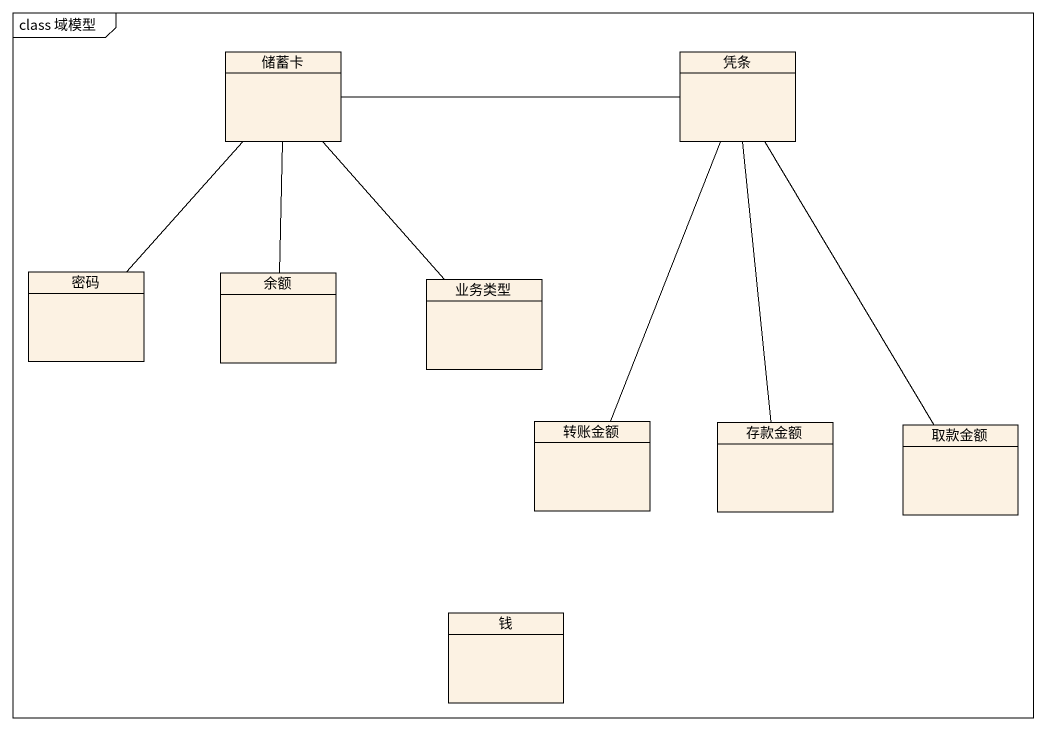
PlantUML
@startuml
mainframe class 域模型
hide circle
hide empty members
class 储蓄卡
class 凭条
class 密码
class 余额
class 业务类型
class 转账金额
class 存款金额
class 取款金额
class 钱
储蓄卡 -right- 凭条
储蓄卡 -- 余额
储蓄卡 -- 业务类型
凭条 -- 转账金额
凭条 -- 存款金额
凭条 -- 取款金额
密码 -up- 储蓄卡
@enduml
